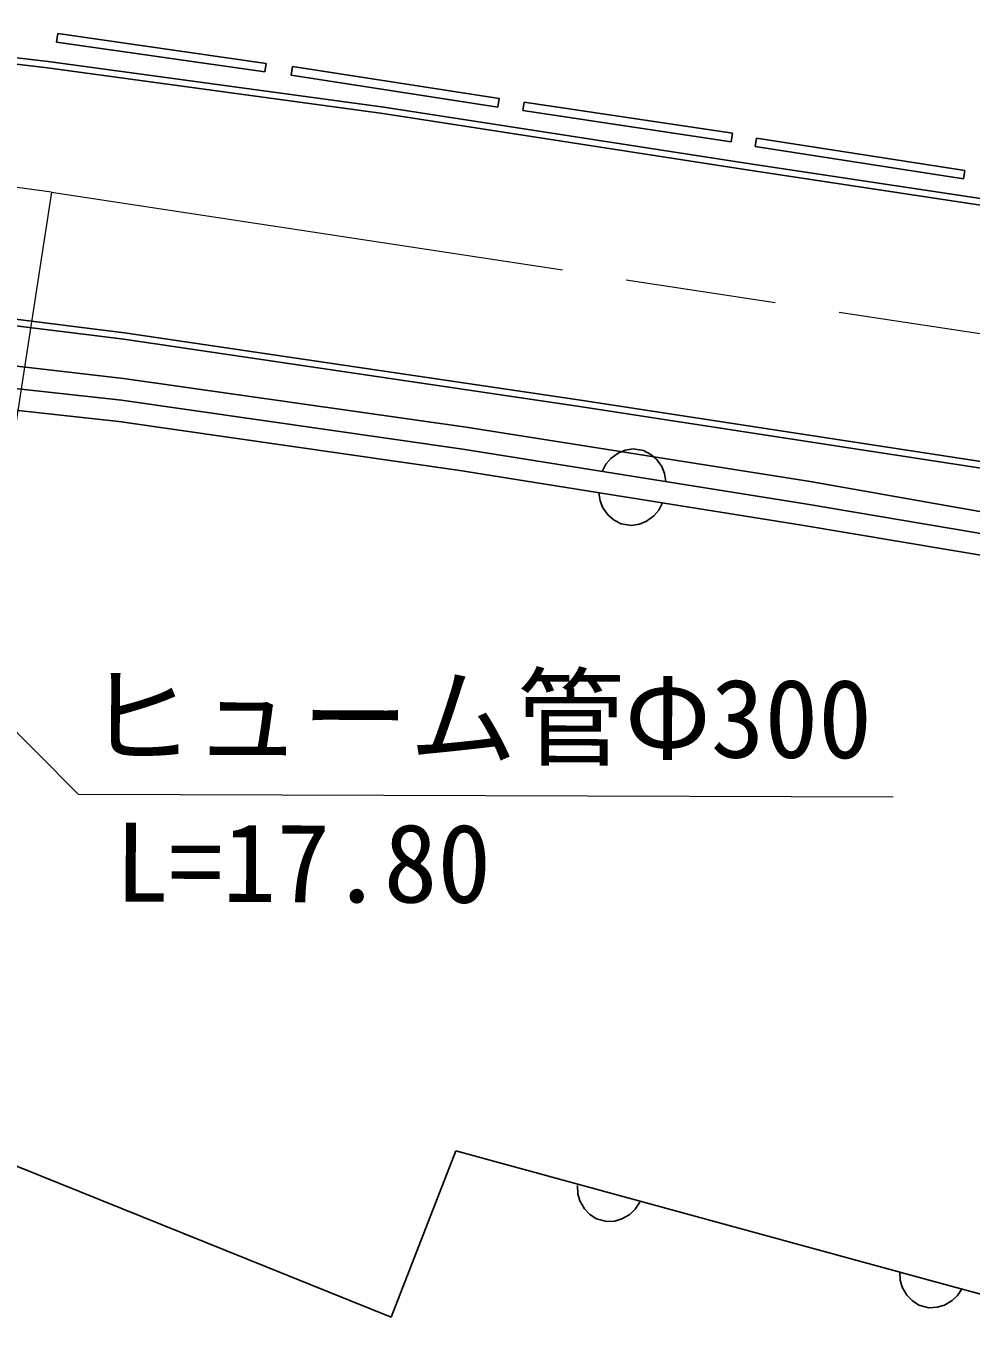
# Model space of a CAD drawing. Units: millimetres, scale not verified. Extents: x 40000 to 680000, y 20000 to 380000.
# Drawn here: x 214592 to 236537, y 275913 to 305965 of the extents above; entities that cross this region are included whole.
import ezdxf
from ezdxf.enums import TextEntityAlignment as Align

# ---------------------------------------------------------------- set-up
doc = ezdxf.new("R2010")
doc.units = ezdxf.units.MM
doc.header["$LTSCALE"] = 1000
doc.linetypes.add('CHAIN', pattern=[18.5, 12, -1.5, 3.5, -1.5])
for name, color, linetype, lineweight in [('M-BGD', 7, 'Continuous', 25), ('M-BMK', 2, 'CHAIN', 13), ('M-STR-HTXT', 7, 'Continuous', 13)]:
    doc.layers.add(name, color=color, linetype=linetype, lineweight=lineweight)
doc.styles.add('ＭＳ ゴシック', font='')
doc.styles.get('ＭＳ ゴシック').set_extended_font_data('MS Gothic')

msp = doc.modelspace()

# ---------------------------------------------------------------- linework, layer by layer
at = {"layer": 'M-BGD'}
for p, q in [((215109, 305140), (207974, 305965)), ((215090, 304991), (207960, 305816)), ((215304, 305589), (215332, 305787)), ((215332, 305787), (220169, 305094)), ((215304, 305589), (220140, 304896)), ((222901, 304075), (215109, 305140)), ((220169, 305094), (220140, 304896)), ((222879, 303927), (215090, 304991)), ((220780, 305020), (220750, 304822)), ((220750, 304822), (225551, 304080)), ((220780, 305020), (225582, 304277)), ((225551, 304080), (225582, 304277)), ((226132, 304000), (226162, 304197)), ((226162, 304197), (230995, 303471)), ((231386, 302613), (222879, 303927)), ((231409, 302762), (222901, 304075)), ((226132, 304000), (230965, 303274)), ((230965, 303274), (230995, 303471)), ((231525, 303162), (231555, 303360)), ((231555, 303360), (236391, 302609)), ((231525, 303162), (236360, 302411)), ((238447, 301699), (231409, 302762)), ((238425, 301551), (231386, 302613)), ((236360, 302411), (236391, 302609)), ((216864, 298691), (208488, 299730)), ((216882, 298840), (208503, 299879)), ((216856, 297776), (208497, 298747)), ((216884, 298839), (227368, 297290)), ((216864, 298691), (227346, 297141)), ((208388, 298184), (216810, 297276)), ((208340, 297686), (216748, 296780)), ((224816, 296651), (216856, 297776)), ((216810, 297276), (224739, 296136)), ((227368, 297290), (249847, 293838)), ((227346, 297141), (249825, 293690)), ((216748, 296780), (224664, 295641)), ((232802, 295382), (224816, 296651)), ((224739, 296136), (232685, 294865)), ((228343, 296045), (228172, 295921)), ((228506, 296110), (228343, 296045)), ((228693, 296141), (228506, 296110)), ((228930, 296103), (228693, 296141)), ((229098, 296016), (228930, 296103)), ((229232, 295903), (229098, 296016)), ((228059, 295787), (227971, 295619)), ((228172, 295921), (228059, 295787)), ((229357, 295731), (229232, 295903)), ((229422, 295569), (229357, 295731)), ((224664, 295641), (232604, 294371)), ((229453, 295382), (229422, 295569)), ((227893, 295125), (227924, 294937)), ((240976, 293937), (232802, 295382)), ((227924, 294937), (227989, 294775)), ((229287, 294720), (229375, 294888)), ((232685, 294865), (240866, 293486)), ((227989, 294775), (228114, 294603)), ((228114, 294603), (228248, 294491)), ((229003, 294461), (229174, 294586)), ((229174, 294586), (229287, 294720)), ((228248, 294491), (228416, 294403)), ((228416, 294403), (228653, 294365)), ((228653, 294365), (228840, 294396)), ((228840, 294396), (229003, 294461)), ((232604, 294371), (241542, 292865)), ((208816, 281727), (223074, 275978)), ((223074, 275978), (224575, 279845)), ((224575, 279845), (235560, 276842)), ((227395, 279036), (227407, 278847)), ((227407, 278847), (227455, 278679)), ((227455, 278679), (227561, 278495)), ((228740, 278490), (228844, 278649)), ((227561, 278495), (227683, 278369)), ((227683, 278369), (227841, 278265)), ((228430, 278262), (228614, 278369)), ((228614, 278369), (228740, 278490)), ((227841, 278265), (228073, 278203)), ((228073, 278203), (228262, 278214)), ((228262, 278214), (228430, 278262)), ((234881, 277033), (234892, 276844)), ((234892, 276844), (234940, 276675)), ((235560, 276842), (238959, 275913)), ((234940, 276675), (235046, 276492)), ((235046, 276492), (235168, 276366)), ((236099, 276365), (236225, 276487)), ((236225, 276487), (236330, 276645)), ((235168, 276366), (235326, 276262)), ((235326, 276262), (235558, 276200)), ((235558, 276200), (235748, 276211)), ((235748, 276211), (235916, 276259)), ((235916, 276259), (236099, 276365))]:
    msp.add_line(p, q, dxfattribs=at)
at = {"layer": 'M-BMK'}
msp.add_line((215184, 302105), (266964, 294217), dxfattribs=at)
msp.add_lwpolyline([(215184, 302105), (212097, 302527)], dxfattribs=at)
at = {"layer": 'M-STR-HTXT'}
for p, q in [((215184, 302105), (212135, 282339)), ((207045, 296939), (215806, 288123)), ((215806, 288123), (234728, 288063))]:
    msp.add_line(p, q, dxfattribs=at)

# ---------------------------------------------------------------- texts
at = {"layer": 'M-STR-HTXT', "style": 'ＭＳ ゴシック'}
for s, p in [('ヒューム管Φ300', (215986, 288470)), ('L=17.80', (216660, 285081))]:
    msp.add_text(s, height=1833, rotation=359.82, dxfattribs=at).set_placement(p, align=Align.BOTTOM_LEFT)

doc.saveas('drawing.dxf')
